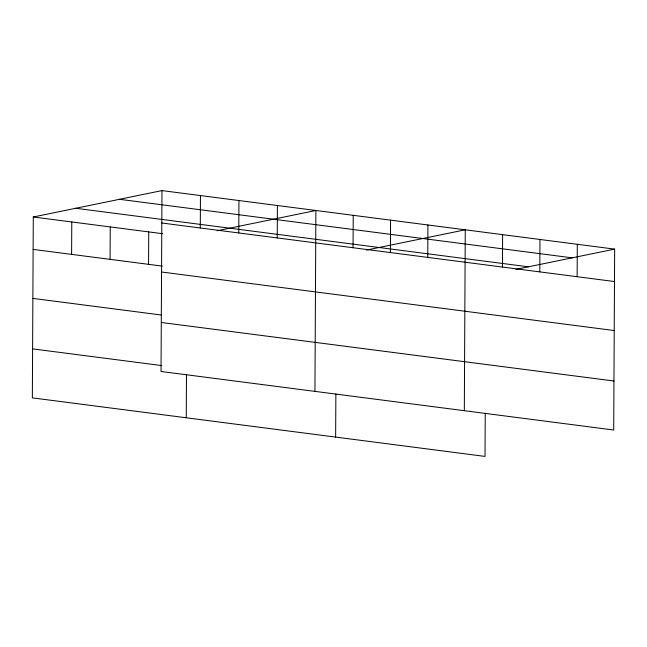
<?xml version="1.0" encoding="UTF-8"?>
<svg xmlns="http://www.w3.org/2000/svg" width="647" height="647" viewBox="0 0 647 647"><rect width="100%" height="100%" fill="white"/><g stroke="black" fill="none" stroke-linecap="round" stroke-linejoin="round"><path stroke-width="0.97" d="M161.976 190.59L161.03 371.475L613.704 430.012L614.65 249.127L161.976 190.59L33.296 216.988L32.35 397.873L485.024 456.41L485.242 413.296M71.607 254.376L71.777 221.961M110.079 259.358L110.249 226.935M148.559 264.332L148.729 231.917M186.255 417.776L186.482 374.662M200.287 227.979L200.457 195.564M238.767 232.96L238.937 200.538M277.24 237.934L277.409 205.52M314.943 391.378L315.89 210.493L217.125 230.753M335.639 437.097L335.866 393.983M353.06 247.736L353.23 215.322M390.408 252.565L390.578 220.15M427.756 257.401L427.926 224.978M464.32 410.691L465.266 229.806L366.501 250.074M502.444 267.057L502.614 234.643M539.792 271.886L539.962 239.471M577.132 276.714L577.302 244.299M515.885 269.387L614.65 249.127M119.517 199.3L572.183 257.838M75.764 208.277L528.429 266.815M161.807 223.005L614.48 281.542M33.296 216.988L162.543 233.696M33.126 249.402L162.373 266.119M161.556 271.999L614.221 330.544M32.868 298.396L161.127 314.984M161.289 322.481L613.963 381.018M32.609 348.879L161.847 365.595"/></g></svg>
